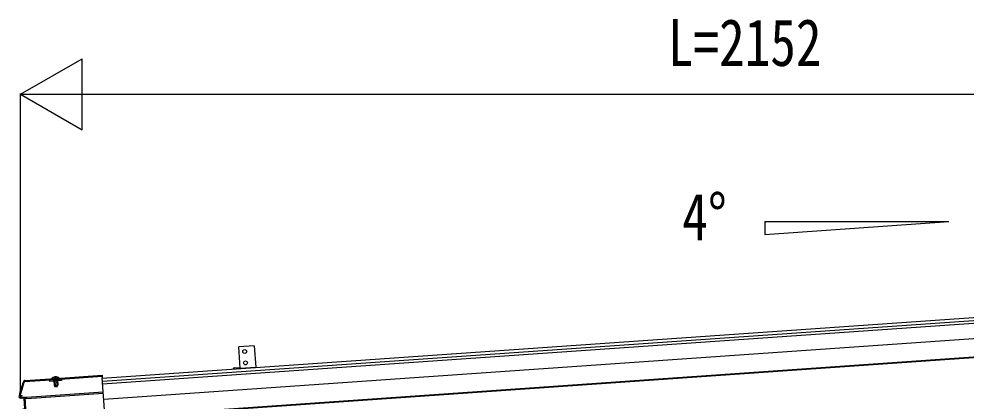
# Model space of a CAD drawing. Units: millimetres, scale not verified. Extents: x -8410 to 8410, y -5940 to 5940.
# Drawn here: x -6062 to -4734, y -578 to -42 of the extents above; entities that cross this region are included whole.
import ezdxf
from ezdxf.enums import TextEntityAlignment as Align

# ---------------------------------------------------------------- set-up
doc = ezdxf.new("R2010")
doc.units = ezdxf.units.MM
doc.header["$LTSCALE"] = 30
for name, color, linetype in [('0-0_0', 7, 'Continuous'), ('0-4_YKK_12', 2, 'Continuous'), ('0-5_YKK_13', 4, 'Continuous'), ('0-6_YKK_A1', 4, 'Continuous'), ('0-7_YKK_D', 6, 'Continuous')]:
    doc.layers.add(name, color=color, linetype=linetype)
doc.styles.add('ＭＳ ゴシック', font='')
doc.styles.get('ＭＳ ゴシック').set_extended_font_data('MS Gothic')

msp = doc.modelspace()

# ---------------------------------------------------------------- linework, layer by layer
at = {"layer": '0-0_0'}
msp.add_line((-5731.7, -530.33), (-5731.66, -530.93), dxfattribs=at)
at = {"layer": '0-4_YKK_12'}
msp.add_line((-6010.89, -542.93), (-6009.82, -558.31), dxfattribs=at)
at = {"layer": '0-5_YKK_13'}
for p, q in [((-5731.8, -500.27), (-5753.75, -501.8)), ((-5751.66, -531.73), (-5753.75, -501.8)), ((-5731.8, -500.27), (-5729.71, -530.19)), ((-5751.66, -531.73), (-5729.71, -530.19)), ((-6013.18, -544.27), (-6011.78, -546.64)), ((-6008.45, -543.94), (-6009.5, -546.48)), ((-5945.22, -543.66), (-5945.12, -545.03)), ((-6053.51, -548.94), (-6053.7, -549.08)), ((-6053.7, -549.08), (-6053.6, -550.55)), ((-6053.6, -550.55), (-6053.48, -550.47)), ((-6053.28, -548.92), (-6053.51, -548.94)), ((-6053.41, -550.43), (-6053.51, -548.94)), ((-6053.48, -550.47), (-6053.41, -550.43)), ((-6053.41, -550.43), (-6017.8, -547.94)), ((-6053.28, -548.92), (-6017.9, -546.44)), ((-6019.09, -548.16), (-6018.95, -550.12)), ((-6001.99, -548.93), (-6018.95, -550.12)), ((-6017.8, -547.94), (-6017.9, -546.44)), ((-6017.66, -547.24), (-6017.9, -546.44)), ((-6017.73, -548.53), (-6017.76, -548.06)), ((-6003.42, -547.53), (-6017.73, -548.53)), ((-6003.67, -546.39), (-6017.64, -547.37)), ((-6017.64, -547.37), (-6017.56, -548.52)), ((-6016.5, -547.29), (-6016.52, -547.1)), ((-6015.82, -547.79), (-6015.92, -547.8)), ((-6005.34, -547.06), (-6015.82, -547.79)), ((-6015.3, -547.18), (-6015.37, -547.43)), ((-6015.25, -546.65), (-6006.07, -546.01)), ((-6005.93, -548), (-6015.11, -548.64)), ((-6014.59, -546.6), (-6013.35, -546.52)), ((-6013.57, -548.24), (-6013.46, -549.73)), ((-6012.98, -549), (-6007.99, -548.65)), ((-6012.98, -549), (-6012.5, -555.88)), ((-6012.66, -548.47), (-6012.8, -546.48)), ((-6012.54, -548.97), (-6012, -556.77)), ((-6012.5, -555.88), (-6007.51, -555.53)), ((-6010.6, -547.17), (-6011.78, -546.64)), ((-6010.6, -547.17), (-6009.5, -546.48)), ((-6008.37, -548.17), (-6008.51, -546.18)), ((-6008.42, -548.68), (-6007.88, -556.48)), ((-6008.19, -557.28), (-6007.51, -555.53)), ((-6007.99, -548.65), (-6007.51, -555.53)), ((-6006.73, -546.05), (-6007.96, -546.14)), ((-6007.48, -549.32), (-6007.58, -547.82)), ((-6005.94, -546.53), (-6005.83, -546.76)), ((-6004.73, -546.47), (-6004.75, -546.27)), ((-6003.54, -545.44), (-6003.67, -546.26)), ((-6003.67, -546.39), (-6003.59, -547.54)), ((-6003.43, -546.94), (-6003.54, -545.44)), ((-6003.45, -547.06), (-6003.43, -546.94)), ((-6002.13, -546.97), (-6003.45, -547.06)), ((-6003.45, -547.06), (-6003.42, -547.53)), ((-6002.13, -546.97), (-6001.99, -548.93)), ((-5941.08, -602.92), (-5945.12, -545.03)), ((-5943.7, -565.33), (-6050.83, -572.82)), ((-6050.74, -574.05), (-5943.62, -566.56)), ((-6054.65, -574.33), (-6059.4, -573.76)), ((-6053.23, -572.98), (-6059.22, -572.27)), ((-6051.94, -572.95), (-6057.75, -572.16)), ((-6053.72, -574.26), (-6054.65, -574.33)), ((-6052.32, -572.92), (-6053.23, -572.98)), ((-6052.09, -589.32), (-6053.23, -572.98)), ((-6053.01, -574.32), (-6052.48, -574.28)), ((-6051.71, -572.94), (-6051.94, -572.95))]:
    msp.add_line(p, q, dxfattribs=at)
for points in [[(-6003.54, -545.44), (-5945.38, -541.37), (-5945.27, -542.87)], [(-6003.43, -546.94), (-5945.27, -542.87), (-5945.22, -543.66)], [(-6060.31, -570.62), (-6057.49, -560.96), (-6054.48, -551.35)], [(-6017.8, -547.94), (-6017.76, -548.06), (-6019.09, -548.16)], [(-6015.11, -548.64), (-6015.17, -547.75), (-6015.25, -546.65)], [(-6012.98, -549), (-6012.84, -548.49), (-6012.74, -548.09)], [(-6012.74, -548.09), (-6012.77, -547.58), (-6012.82, -546.98)], [(-6012.54, -548.97), (-6012.64, -548.47), (-6012.75, -547.88)], [(-6012.5, -555.88), (-6011.58, -557.52), (-6008.19, -557.28)], [(-6008.35, -547.78), (-6008.39, -547.27), (-6008.43, -546.67)], [(-6008.42, -548.68), (-6008.4, -548.18), (-6008.36, -547.57)], [(-6007.99, -548.65), (-6008.19, -548.16), (-6008.35, -547.78)], [(-6005.93, -548), (-6005.99, -547.1), (-6006.07, -546.01)], [(-6005.24, -547.05), (-6005.34, -547.06), (-6005.69, -547.08)], [(-6057.73, -570.1), (-6057.91, -570.21), (-6058.33, -570.33), (-6059.18, -570.48), (-6059.88, -570.6), (-6060.32, -570.72)], [(-6060.29, -570.12), (-6060.29, -570.12), (-6060.32, -570.72)], [(-6057.73, -570.1), (-6057.49, -569.91), (-6057.48, -569.9)], [(-6058.27, -589.44), (-6053.68, -588.19), (-6054.65, -574.33)], [(-6057.97, -573.65), (-6057.94, -573.65), (-6057.93, -573.65)]]:
    msp.add_lwpolyline(points, dxfattribs=at)
for centre in [(-5745.28, -508.23), (-5744.16, -524.19)]:
    msp.add_circle(centre, 2.75, dxfattribs=at)
for centre, radius, start, end in [((-6010.3, -551.42), 7.7, 45.56083, 142.43917), ((-5578.46, -705.95), 502, 162.04537, 164.31277), ((-6052.97, -552.19), 3.19, 103.22631, 162.05142), ((-6053.34, -551.72), 1.2, 102.71221, 162.01357), ((-6015.97, -547.06), 0.55, 142.43917, 184), ((-6015.96, -547.26), 0.545, 184, 274), ((-6015.85, -547.29), 0.5, 274, 344), ((-6014.53, -547.4), 0.8, 94, 164), ((-6013.32, -547.02), 0.5, 4, 94), ((-6007.93, -546.64), 0.5, 94, 184), ((-6006.67, -546.85), 0.8, 24, 94), ((-6005.38, -546.56), 0.5, 204, 274), ((-6005.28, -546.51), 0.545, 274, 4), ((-6005.3, -546.31), 0.55, 4, 45.56083), ((-6059.06, -570.98), 2.8, 164.31277, 263.16971), ((-6059.06, -570.98), 1.3, 164.24366, 263.03582), ((-6057.53, -570.88), 2.8, 176.64031, 260.86892)]:
    msp.add_arc(centre, radius, start, end, dxfattribs=at)
for centre, major_axis, ratio, start_param, end_param in [((-6017.44, -550.43), (-0.22, 3.19), 0.014286, 5.9883828, 6.2220988), ((-6003.44, -549.45), (-0.22, 3.19), 0.014286, 0.0610865, 0.2948025), ((-6050.7, -574.63), (3.03, -0.36), 0.014525, 2.4375911, 3.0658321), ((-6050.7, -574.63), (2.99, 0.21), 0.19438, 1.5707963, 2.1939282), ((-6050.81, -573.1), (1.52, -0.18), 0.014525, 2.4126357, 3.0658321), ((-6050.81, -573.11), (1.5, 0.1), 0.19438, 1.5707963, 2.2034964)]:
    msp.add_ellipse(centre, major_axis=major_axis, ratio=ratio, start_param=start_param, end_param=end_param, dxfattribs=at)
at = {"layer": '0-6_YKK_A1'}
for p, q in [((-5015.79, -325.93), (-4757.78, -325.93)), ((-5015.79, -343.97), (-4757.78, -325.93)), ((-5015.79, -325.93), (-5015.79, -343.97)), ((-5945.07, -545.85), (-3992.5, -409.33)), ((-5944.77, -550.04), (-3992.21, -413.52)), ((-3991.92, -417.61), (-5944.48, -554.16)), ((-3990.42, -439.05), (-5942.98, -575.61)), ((-3988.63, -464.59), (-5941.2, -601.15)), ((-3988.54, -465.89), (-5941.11, -602.44))]:
    msp.add_line(p, q, dxfattribs=at)
at = {"layer": '0-6_YKK_A1', "color": 7}
msp.add_line((-5759.71, -531.29), (-5751.73, -530.73), dxfattribs=at)
msp.add_arc((-5759.57, -533.28), 2, 94, 172.44937, dxfattribs=at)
at = {"layer": '0-7_YKK_D'}
for p, q in [((-6059.86, -147.33), (-5973.26, -97.33)), ((-5973.26, -197.33), (-5973.26, -97.33)), ((-6059.86, -569.96), (-6059.86, -146.33)), ((-6059.86, -147.33), (-5973.26, -197.33)), ((-6059.86, -147.33), (-5886.66, -147.33)), ((-5959.86, -147.33), (-4008.02, -147.33))]:
    msp.add_line(p, q, dxfattribs=at)

# ---------------------------------------------------------------- texts
at = {"layer": '0-6_YKK_A1', "style": 'ＭＳ ゴシック', "width": 0.8}
msp.add_text('4°', height=65.98, dxfattribs=at).set_placement((-5131.74, -371.93), align=Align.BOTTOM_LEFT)
at = {"layer": '0-7_YKK_D', "style": 'ＭＳ ゴシック', "width": 0.8}
msp.add_text('L=2152', height=65.98, dxfattribs=at).set_placement((-5151.94, -127.33), align=Align.BOTTOM_LEFT)

doc.saveas('drawing.dxf')
